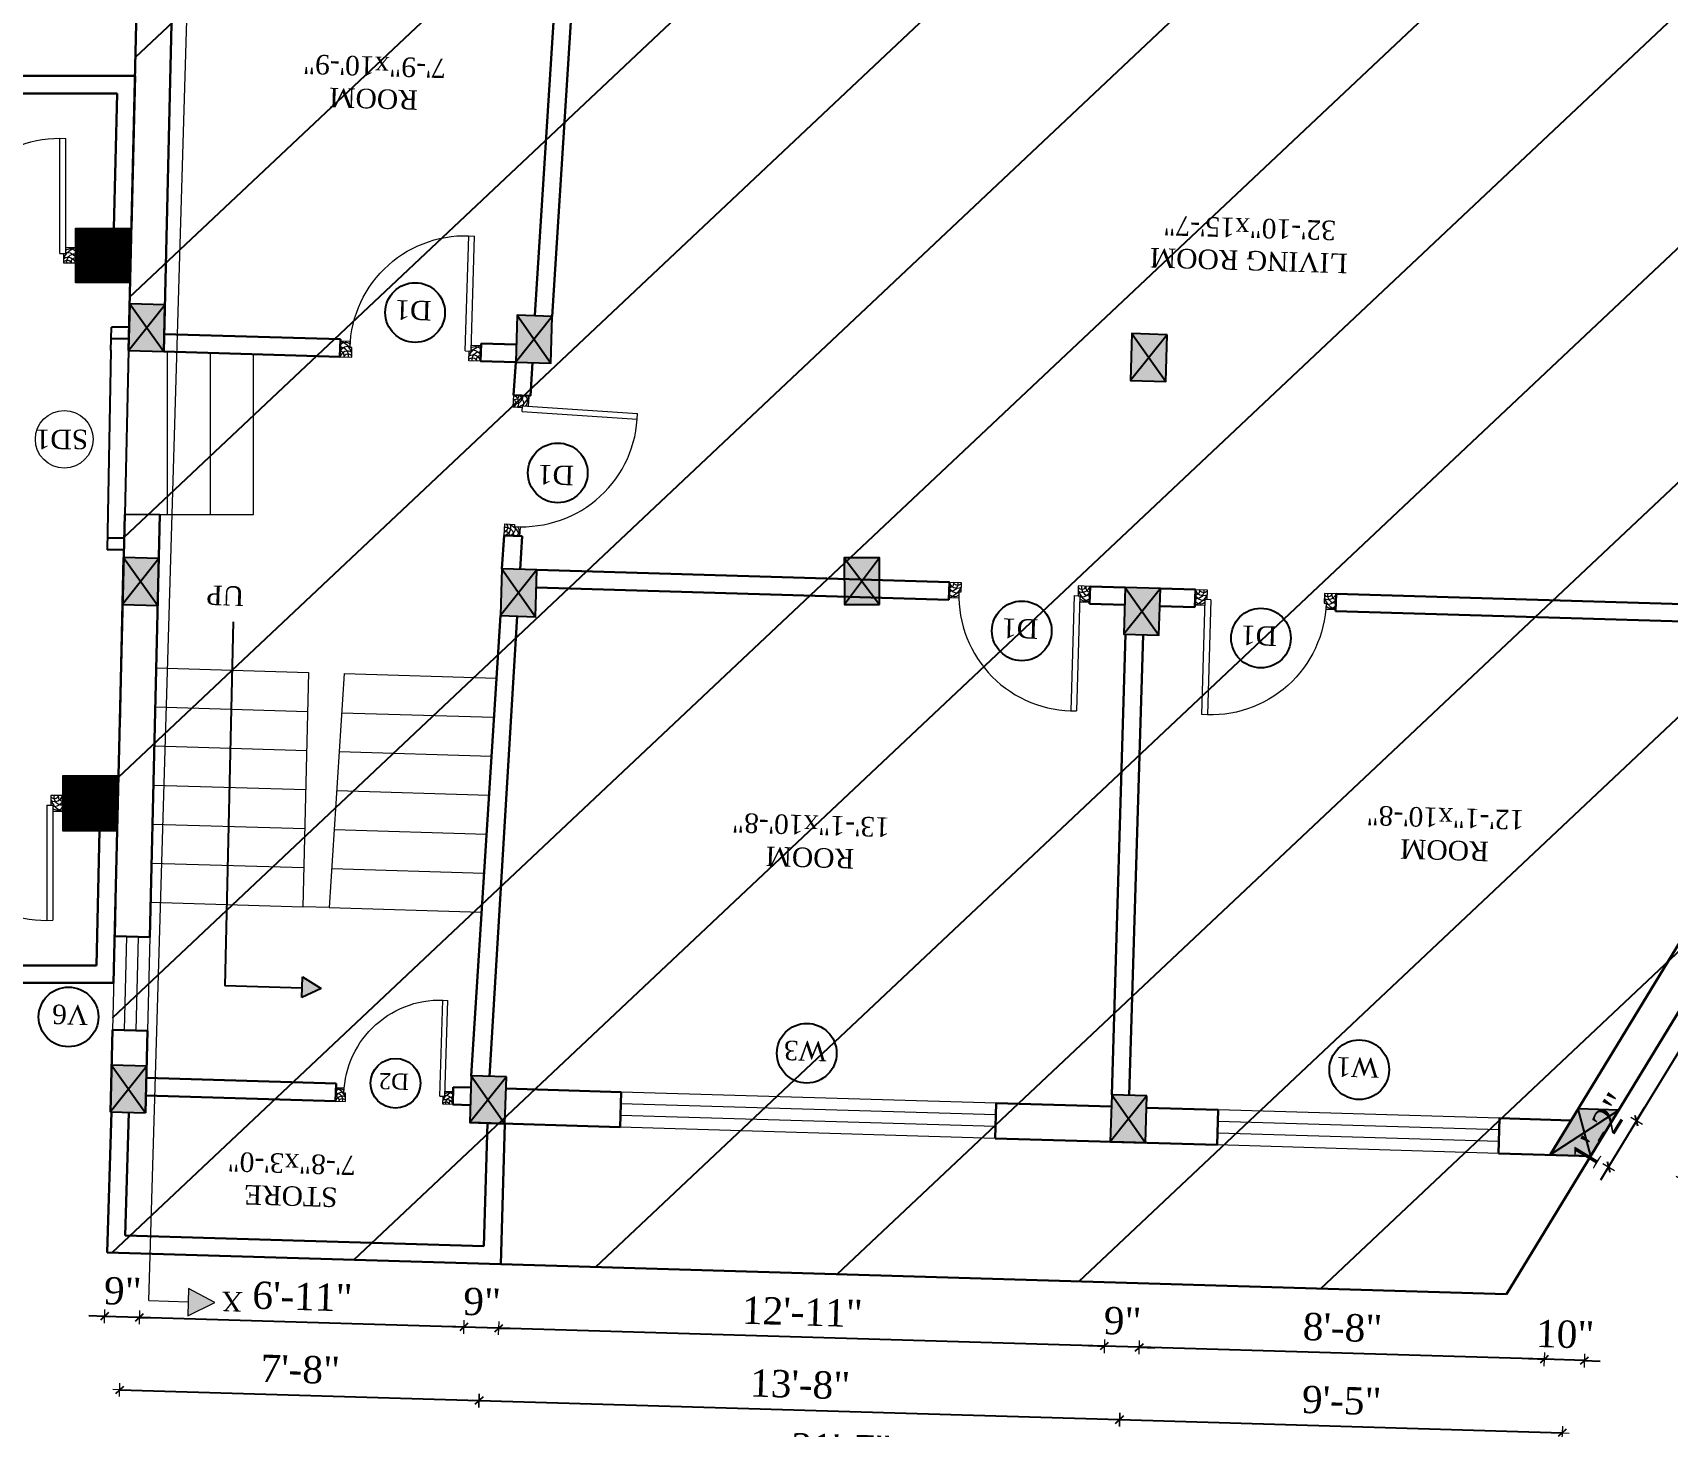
# Model space of a CAD drawing. Header units: inches. Extents: x 4069 to 291496, y -47643 to 12535.
# Drawn here: x 141532.1 to 141950.7, y -21348.1 to -20991 of the extents above; entities that cross this region are included whole.
import ezdxf

# ---------------------------------------------------------------- set-up
doc = ezdxf.new("R2010")
doc.units = ezdxf.units.IN
doc.header["$LTSCALE"] = 5
doc.header["$MEASUREMENT"] = 0
for name, color, linetype, lineweight in [('A-WALL', 7, 'Continuous', 9), ('Dimension', 7, 'Continuous', 18), ('DOOR', 62, 'Continuous', 0), ('Dw', 2, 'Continuous', 18), ('tefriş', 30, 'Continuous', 9)]:
    doc.layers.add(name, color=color, linetype=linetype, lineweight=lineweight)
doc.layers.add('dim line', color=7, linetype='Continuous', lineweight=15, true_color=0xfab2b2)
doc.layers.add('TEXT', color=6, linetype='Continuous')
doc.layers.add('WALL', color=7, linetype='Continuous')
doc.styles.add('ordinary', font='times.ttf')
doc.dimstyles.new('Copy of 96', dxfattribs={"dimtxt": 7, "dimasz": 4, "dimexe": 0.5, "dimexo": 0.5, "dimgap": 3, "dimtad": 1, "dimdec": 1, "dimzin": 11, "dimdsep": 46, "dimlunit": 4, "dimtxsty": 'ordinary', "dimblk": 'OBLIQUE', "dimcen": 0.09, "dimse1": 1, "dimse2": 1, "dimclrt": 6, "dimazin": 0, "dimtfac": 1, "dimtdec": 1, "dimtix": 1, "dimtmove": 2, "dimatfit": 3, "dimldrblk": 'leader', "dimfxl": 0.5, "dimfxlon": 1, "dimtolj": 1, "dimtzin": 0, "dimarcsym": 0})

# ---------------------------------------------------------------- blocks, each defined once
blk = doc.blocks.new('C1a')
at = {"color": 1, "ltscale": 5}
for p, q in [((18657.75, 4625.76), (18648.75, 4625.76)), ((18648.75, 4625.76), (18648.82, 4613.76)), ((18657.82, 4613.76), (18657.75, 4625.76)), ((18648.82, 4613.76), (18657.82, 4613.76))]:
    blk.add_line(p, q, dxfattribs=at)
blk = doc.blocks.new('c2a')
at = {"color": 1, "ltscale": 5}
for p, q in [((18091.63, 4625.76), (18084.82, 4613.76)), ((18101.98, 4625.76), (18091.63, 4625.76)), ((18095.17, 4613.76), (18101.98, 4625.76)), ((18084.82, 4613.76), (18095.17, 4613.76))]:
    blk.add_line(p, q, dxfattribs=at)
blk = doc.blocks.new('A$C27B36B59')
at = {"layer": 'DOOR'}
for p, q in [((0, 4), (0, 0)), ((2.5, 4), (0, 4)), ((0, 0), (3, 0)), ((2.5, 2.5), (2.5, 4)), ((3, 2.5), (2.5, 2.5)), ((3, 0), (3, 2.5))]:
    blk.add_line(p, q, dxfattribs=at)
for centre, radius, start, end in [((-1.4, -0.54), 4.75, 22.1411, 72.838), ((1.34, 2.09), 1.64, 45.138, 144.8948), ((2.21, 0.3), 2.49, 83.3149, 152.658), ((0.13, 0.37), 2.05, 349.4875, 93.6805), ((1.96, -0.47), 2.01, 58.7447, 166.495), ((-0.06, 0.32), 1.13, 343.542, 86.947), ((2.08, -0.4), 1.17, 38.2816, 160.1519)]:
    blk.add_arc(centre, radius, start, end, dxfattribs=at)
blk = doc.blocks.new('D2')
at = {"layer": 'DOOR'}
for p, q in [((74473.95, 24047.59), (74473.95, 24018.09)), ((74473.95, 24047.59), (74475.45, 24047.59)), ((74475.45, 24047.59), (74475.45, 24018.13))]:
    blk.add_line(p, q, dxfattribs=at)
blk.add_arc((74473.95, 24047.59), 29.5, 180, 272.9146, dxfattribs=at)
at = {"layer": 'DOOR', "xscale": -1, "rotation": 180}
blk.add_blockref('A$C27B36B59', (74441.95, 24050.09), dxfattribs=at)
at = {"layer": 'DOOR', "rotation": 180}
blk.add_blockref('A$C27B36B59', (74477.95, 24050.09), dxfattribs=at)
blk = doc.blocks.new('x-x')
at = {"ltscale": 5}
for points in [[(11364.03, -701.52), (11364.03, -694.51), (11357.15, -698.09)], [(11364.03, -1135.52), (11364.03, -1128.51), (11357.15, -1132.09)]]:
    blk.add_hatch(color=256, dxfattribs=at).paths.add_polyline_path(points)
for p, q in [((11364.03, -694.51), (11357.15, -698.09)), ((11364.03, -701.52), (11364.03, -694.51)), ((11357.15, -698.09), (11364.03, -701.52)), ((11374.13, -698.09), (11364.03, -698.09)), ((11374.13, -698.09), (11374.13, -1132.09)), ((11364.03, -1128.51), (11357.15, -1132.09)), ((11364.03, -1135.52), (11364.03, -1128.51)), ((11357.15, -1132.09), (11364.03, -1135.52)), ((11374.13, -1132.09), (11364.03, -1132.09))]:
    blk.add_line(p, q, dxfattribs=at)
at = {"layer": 'A-WALL', "color": 1, "ltscale": 5}
blk.add_line((11374.13, -1120.09), (11374.13, -1132.09), dxfattribs=at)
at = {"layer": 'TEXT', "style": 'ordinary'}
for p in [(11350.08, -700.97), (11350.08, -1134.1)]:
    blk.add_text('X', height=5, dxfattribs=at).set_placement(p)
blk = doc.blocks.new('oblique')
at = {"color": 0, "lineweight": -2}
blk.add_line((0.25, 0.25), (-0.25, -0.25), dxfattribs=at)
at = {"layer": 'dim line', "lineweight": 9}
for p, q in [((-0.4375, 0), (0.4375, 0)), ((0, 0.4375), (0, -0.4375))]:
    blk.add_line(p, q, dxfattribs=at)
blk = doc.blocks.new('*D4196')
at = {"layer": 'A-WALL', "color": 0, "lineweight": -2, "ltscale": 50, "transparency": 16777216}
blk.add_line((142051.93, -21089.83), (141942.61, -21269.65), dxfattribs=at)
at = {"layer": 'Defpoints', "color": 0, "ltscale": 50, "transparency": 16777216}
for p in [(142047.37, -21087.05), (141938.04, -21266.87), (141942.61, -21269.65)]:
    blk.add_point(p, dxfattribs=at)
at = {"layer": 'A-WALL', "color": 0, "lineweight": -2, "ltscale": 50, "transparency": 16777216, "xscale": 4, "yscale": 4, "zscale": 4}
for p, rotation in [((142051.93, -21089.83), 58.70147092372464), ((141942.61, -21269.65), 238.7014709237247)]:
    blk.add_blockref('oblique', p, dxfattribs=dict(at, rotation=rotation))
at = {"layer": 'A-WALL', "color": 6, "ltscale": 50, "transparency": 16777216, "insert": (141991.66, -21176.32), "char_height": 7, "attachment_point": 5, "rotation": 58.7015, "style": 'ordinary'}
blk.add_mtext('\\A1;17\'-6"', dxfattribs=at)
blk = doc.blocks.new('_OBLIQUE')
at = {"color": 0, "linetype": 'ByBlock'}
blk.add_line((-0.5, -0.5), (0.5, 0.5), dxfattribs=at)
blk = doc.blocks.new('leader')
at = {"layer": 'Dimension'}
for p, q in [((0, -4.33), (0, 4.33)), ((-4.42, 0), (4.42, 0))]:
    blk.add_line(p, q, dxfattribs=at)
blk = doc.blocks.new('*D4197')
at = {"layer": 'A-WALL', "color": 0, "lineweight": -2, "ltscale": 50, "transparency": 16777216}
for p, q in [((141942.61, -21269.65), (141944.69, -21266.23)), ((141942.61, -21269.65), (141935.44, -21281.44)), ((141935.44, -21281.44), (141933.36, -21284.86))]:
    blk.add_line(p, q, dxfattribs=at)
at = {"layer": 'Defpoints', "color": 0, "ltscale": 50, "transparency": 16777216}
for p in [(141938.04, -21266.87), (141930.88, -21278.66), (141935.44, -21281.44)]:
    blk.add_point(p, dxfattribs=at)
at = {"layer": 'A-WALL', "color": 0, "lineweight": -2, "ltscale": 50, "transparency": 16777216, "xscale": 4, "yscale": 4, "zscale": 4}
for p, rotation in [((141942.61, -21269.65), 238.7014709237247), ((141935.44, -21281.44), 58.70147092372466)]:
    blk.add_blockref('oblique', p, dxfattribs=dict(at, rotation=rotation))
at = {"layer": 'A-WALL', "color": 6, "ltscale": 50, "transparency": 16777216, "insert": (141933.47, -21272.17), "char_height": 7, "attachment_point": 5, "rotation": 58.7015, "style": 'ordinary'}
blk.add_mtext('\\A1;1\'-2"', dxfattribs=at)
blk = doc.blocks.new('*D4198')
at = {"layer": 'A-WALL', "color": 0, "lineweight": -2, "ltscale": 50, "transparency": 16777216}
blk.add_line((141954.24, -21284.79), (142070.74, -21093.19), dxfattribs=at)
at = {"layer": 'Defpoints', "color": 0, "ltscale": 50, "transparency": 16777216}
for p in [(142050.95, -21081.16), (142070.74, -21093.19), (141934.46, -21272.77)]:
    blk.add_point(p, dxfattribs=at)
at = {"layer": 'A-WALL', "color": 0, "lineweight": -2, "ltscale": 50, "transparency": 16777216, "xscale": 4, "yscale": 4, "zscale": 4}
for p, rotation in [((142070.74, -21093.19), 58.70147092239514), ((141954.24, -21284.79), 238.7014709223951)]:
    blk.add_blockref('oblique', p, dxfattribs=dict(at, rotation=rotation))
at = {"layer": 'A-WALL', "color": 6, "ltscale": 50, "transparency": 16777216, "insert": (142006.88, -21185.58), "char_height": 7, "attachment_point": 5, "rotation": 58.7015, "style": 'ordinary'}
blk.add_mtext('\\A1;18\'-8"', dxfattribs=at)
blk = doc.blocks.new('*D4200')
at = {"layer": 'A-WALL', "color": 0, "lineweight": -2, "ltscale": 50, "transparency": 16777216}
blk.add_line((142166.57, -20967.08), (141964.65, -21299.2), dxfattribs=at)
at = {"layer": 'Defpoints', "color": 0, "ltscale": 50, "transparency": 16777216}
for p in [(142132.8, -20946.54), (141930.88, -21278.66), (141964.65, -21299.2)]:
    blk.add_point(p, dxfattribs=at)
at = {"layer": 'A-WALL', "color": 0, "lineweight": -2, "ltscale": 50, "transparency": 16777216, "xscale": 4, "yscale": 4, "zscale": 4}
for p, rotation in [((142166.57, -20967.08), 58.70147092240074), ((141964.65, -21299.2), 238.7014709224007)]:
    blk.add_blockref('oblique', p, dxfattribs=dict(at, rotation=rotation))
at = {"layer": 'A-WALL', "color": 6, "ltscale": 50, "transparency": 16777216, "insert": (142060.01, -21129.73), "char_height": 7, "attachment_point": 5, "rotation": 58.7015, "style": 'ordinary'}
blk.add_mtext('\\A1;32\'-5"', dxfattribs=at)
blk = doc.blocks.new('*D4201')
at = {"layer": 'A-WALL', "color": 0, "lineweight": -2, "ltscale": 50, "transparency": 16777216}
for p, q in [((141918.97, -21330.7), (141914.97, -21330.58)), ((141929.31, -21331.01), (141918.97, -21330.7)), ((141929.31, -21331.01), (141933.31, -21331.13))]:
    blk.add_line(p, q, dxfattribs=at)
at = {"layer": 'Defpoints', "color": 0, "ltscale": 50, "transparency": 16777216}
for p in [(141920.53, -21278.35), (141930.88, -21278.66), (141918.97, -21330.7)]:
    blk.add_point(p, dxfattribs=at)
at = {"layer": 'A-WALL', "color": 0, "lineweight": -2, "ltscale": 50, "transparency": 16777216, "xscale": 4, "yscale": 4, "zscale": 4}
for p, rotation in [((141918.97, -21330.7), 358.2899854281703), ((141929.31, -21331.01), 178.2899854281703)]:
    blk.add_blockref('oblique', p, dxfattribs=dict(at, rotation=rotation))
at = {"layer": 'A-WALL', "color": 6, "ltscale": 50, "transparency": 16777216, "insert": (141924.34, -21324.3), "char_height": 7, "attachment_point": 5, "rotation": 358.29, "style": 'ordinary'}
blk.add_mtext('\\A1;10"', dxfattribs=at)
blk = doc.blocks.new('*D4202')
at = {"layer": 'A-WALL', "color": 0, "lineweight": -2, "ltscale": 50, "transparency": 16777216}
blk.add_line((141918.97, -21330.7), (141815.36, -21327.61), dxfattribs=at)
at = {"layer": 'Defpoints', "color": 0, "ltscale": 50, "transparency": 16777216}
for p in [(141816.93, -21275.26), (141920.53, -21278.35), (141815.36, -21327.61)]:
    blk.add_point(p, dxfattribs=at)
at = {"layer": 'A-WALL', "color": 0, "lineweight": -2, "ltscale": 50, "transparency": 16777216, "xscale": 4, "yscale": 4, "zscale": 4}
for p, rotation in [((141815.36, -21327.61), 178.2899854280954), ((141918.97, -21330.7), 358.2899854280954)]:
    blk.add_blockref('oblique', p, dxfattribs=dict(at, rotation=rotation))
at = {"layer": 'A-WALL', "color": 6, "ltscale": 50, "transparency": 16777216, "insert": (141867.36, -21322.6), "char_height": 7, "attachment_point": 5, "rotation": 358.29, "style": 'ordinary'}
blk.add_mtext('\\A1;8\'-8"', dxfattribs=at)
blk = doc.blocks.new('*D4203')
at = {"layer": 'A-WALL', "color": 0, "lineweight": -2, "ltscale": 50, "transparency": 16777216}
for p, q in [((141806.37, -21327.34), (141802.37, -21327.22)), ((141815.36, -21327.61), (141806.37, -21327.34)), ((141815.36, -21327.61), (141819.36, -21327.73))]:
    blk.add_line(p, q, dxfattribs=at)
at = {"layer": 'Defpoints', "color": 0, "ltscale": 50, "transparency": 16777216}
for p in [(141807.93, -21274.99), (141816.93, -21275.26), (141806.37, -21327.34)]:
    blk.add_point(p, dxfattribs=at)
at = {"layer": 'A-WALL', "color": 0, "lineweight": -2, "ltscale": 50, "transparency": 16777216, "xscale": 4, "yscale": 4, "zscale": 4}
for p, rotation in [((141806.37, -21327.34), 358.2899854280954), ((141815.36, -21327.61), 178.2899854280954)]:
    blk.add_blockref('oblique', p, dxfattribs=dict(at, rotation=rotation))
at = {"layer": 'A-WALL', "color": 6, "ltscale": 50, "transparency": 16777216, "insert": (141811.06, -21320.91), "char_height": 7, "attachment_point": 5, "rotation": 358.29, "style": 'ordinary'}
blk.add_mtext('\\A1;9"', dxfattribs=at)
blk = doc.blocks.new('*D4204')
at = {"layer": 'A-WALL', "color": 0, "lineweight": -2, "ltscale": 50, "transparency": 16777216}
blk.add_line((141806.37, -21327.34), (141651.44, -21322.72), dxfattribs=at)
at = {"layer": 'Defpoints', "color": 0, "ltscale": 50, "transparency": 16777216}
for p in [(141653, -21270.37), (141807.93, -21274.99), (141651.44, -21322.72)]:
    blk.add_point(p, dxfattribs=at)
at = {"layer": 'A-WALL', "color": 0, "lineweight": -2, "ltscale": 50, "transparency": 16777216, "xscale": 4, "yscale": 4, "zscale": 4}
for p, rotation in [((141651.44, -21322.72), 178.2899854280954), ((141806.37, -21327.34), 358.2899854280954)]:
    blk.add_blockref('oblique', p, dxfattribs=dict(at, rotation=rotation))
at = {"layer": 'A-WALL', "color": 6, "ltscale": 50, "transparency": 16777216, "insert": (141729.1, -21318.53), "char_height": 7, "attachment_point": 5, "rotation": 358.29, "style": 'ordinary'}
blk.add_mtext('\\A1;12\'-11"', dxfattribs=at)
blk = doc.blocks.new('*D4205')
at = {"layer": 'A-WALL', "color": 0, "lineweight": -2, "ltscale": 50, "transparency": 16777216}
for p, q in [((141642.44, -21322.45), (141638.44, -21322.33)), ((141651.44, -21322.72), (141642.44, -21322.45)), ((141651.44, -21322.72), (141655.44, -21322.84))]:
    blk.add_line(p, q, dxfattribs=at)
at = {"layer": 'Defpoints', "color": 0, "ltscale": 50, "transparency": 16777216}
for p in [(141644, -21270.1), (141653, -21270.37), (141642.44, -21322.45)]:
    blk.add_point(p, dxfattribs=at)
at = {"layer": 'A-WALL', "color": 0, "lineweight": -2, "ltscale": 50, "transparency": 16777216, "xscale": 4, "yscale": 4, "zscale": 4}
for p, rotation in [((141642.44, -21322.45), 358.2899854280954), ((141651.44, -21322.72), 178.2899854280954)]:
    blk.add_blockref('oblique', p, dxfattribs=dict(at, rotation=rotation))
at = {"layer": 'A-WALL', "color": 6, "ltscale": 50, "transparency": 16777216, "insert": (141647.14, -21316.01), "char_height": 7, "attachment_point": 5, "rotation": 358.29, "style": 'ordinary'}
blk.add_mtext('\\A1;9"', dxfattribs=at)
blk = doc.blocks.new('*D4206')
at = {"layer": 'A-WALL', "color": 0, "lineweight": -2, "ltscale": 50, "transparency": 16777216}
blk.add_line((141642.44, -21322.45), (141559.48, -21319.97), dxfattribs=at)
at = {"layer": 'Defpoints', "color": 0, "ltscale": 50, "transparency": 16777216}
for p in [(141561.04, -21267.62), (141644, -21270.1), (141559.48, -21319.97)]:
    blk.add_point(p, dxfattribs=at)
at = {"layer": 'A-WALL', "color": 0, "lineweight": -2, "ltscale": 50, "transparency": 16777216, "xscale": 4, "yscale": 4, "zscale": 4}
for p, rotation in [((141559.48, -21319.97), 178.2899854280954), ((141642.44, -21322.45), 358.2899854280954)]:
    blk.add_blockref('oblique', p, dxfattribs=dict(at, rotation=rotation))
at = {"layer": 'A-WALL', "color": 6, "ltscale": 50, "transparency": 16777216, "insert": (141601.16, -21314.65), "char_height": 7, "attachment_point": 5, "rotation": 358.29, "style": 'ordinary'}
blk.add_mtext('\\A1;6\'-11"', dxfattribs=at)
blk = doc.blocks.new('*D4207')
at = {"layer": 'A-WALL', "color": 0, "lineweight": -2, "ltscale": 50, "transparency": 16777216}
for p, q in [((141550.48, -21319.7), (141546.48, -21319.58)), ((141559.48, -21319.97), (141550.48, -21319.7)), ((141559.48, -21319.97), (141563.48, -21320.09))]:
    blk.add_line(p, q, dxfattribs=at)
at = {"layer": 'Defpoints', "color": 0, "ltscale": 50, "transparency": 16777216}
for p in [(141552.04, -21267.35), (141561.04, -21267.62), (141550.48, -21319.7)]:
    blk.add_point(p, dxfattribs=at)
at = {"layer": 'A-WALL', "color": 0, "lineweight": -2, "ltscale": 50, "transparency": 16777216, "xscale": 4, "yscale": 4, "zscale": 4}
for p, rotation in [((141550.48, -21319.7), 358.2899854280954), ((141559.48, -21319.97), 178.2899854280954)]:
    blk.add_blockref('oblique', p, dxfattribs=dict(at, rotation=rotation))
at = {"layer": 'A-WALL', "color": 6, "ltscale": 50, "transparency": 16777216, "insert": (141555.18, -21313.27), "char_height": 7, "attachment_point": 5, "rotation": 358.29, "style": 'ordinary'}
blk.add_mtext('\\A1;9"', dxfattribs=at)
blk = doc.blocks.new('*D4208')
at = {"layer": 'A-WALL', "color": 0, "lineweight": -2, "ltscale": 50, "transparency": 16777216}
blk.add_line((141554.42, -21338.51), (141646.38, -21341.25), dxfattribs=at)
at = {"layer": 'Defpoints', "color": 0, "ltscale": 50, "transparency": 16777216}
for p in [(141556.54, -21267.49), (141648.5, -21270.23), (141646.38, -21341.25)]:
    blk.add_point(p, dxfattribs=at)
at = {"layer": 'A-WALL', "color": 0, "lineweight": -2, "ltscale": 50, "transparency": 16777216, "xscale": 4, "yscale": 4, "zscale": 4}
for p, rotation in [((141554.42, -21338.51), 178.2899854281298), ((141646.38, -21341.25), 358.2899854281299)]:
    blk.add_blockref('oblique', p, dxfattribs=dict(at, rotation=rotation))
at = {"layer": 'A-WALL', "color": 6, "ltscale": 50, "transparency": 16777216, "insert": (141600.6, -21333.31), "char_height": 7, "attachment_point": 5, "rotation": 358.29, "style": 'ordinary'}
blk.add_mtext('\\A1;7\'-8"', dxfattribs=at)
blk = doc.blocks.new('*D4209')
at = {"layer": 'A-WALL', "color": 0, "lineweight": -2, "ltscale": 50, "transparency": 16777216}
blk.add_line((141646.38, -21341.25), (141810.31, -21346.14), dxfattribs=at)
at = {"layer": 'Defpoints', "color": 0, "ltscale": 50, "transparency": 16777216}
for p in [(141648.5, -21270.23), (141812.43, -21275.13), (141810.31, -21346.14)]:
    blk.add_point(p, dxfattribs=at)
at = {"layer": 'A-WALL', "color": 0, "lineweight": -2, "ltscale": 50, "transparency": 16777216, "xscale": 4, "yscale": 4, "zscale": 4}
for p, rotation in [((141646.38, -21341.25), 178.2899854280954), ((141810.31, -21346.14), 358.2899854280954)]:
    blk.add_blockref('oblique', p, dxfattribs=dict(at, rotation=rotation))
at = {"layer": 'A-WALL', "color": 6, "ltscale": 50, "transparency": 16777216, "insert": (141728.54, -21337.14), "char_height": 7, "attachment_point": 5, "rotation": 358.29, "style": 'ordinary'}
blk.add_mtext('\\A1;13\'-8"', dxfattribs=at)
blk = doc.blocks.new('*D4210')
at = {"layer": 'A-WALL', "color": 0, "lineweight": -2, "ltscale": 50, "transparency": 16777216}
blk.add_line((141810.31, -21346.14), (141923.58, -21349.53), dxfattribs=at)
at = {"layer": 'Defpoints', "color": 0, "ltscale": 50, "transparency": 16777216}
for p in [(141812.43, -21275.13), (141925.7, -21278.51), (141923.58, -21349.53)]:
    blk.add_point(p, dxfattribs=at)
at = {"layer": 'A-WALL', "color": 0, "lineweight": -2, "ltscale": 50, "transparency": 16777216, "xscale": 4, "yscale": 4, "zscale": 4}
for p, rotation in [((141810.31, -21346.14), 178.2899854280954), ((141923.58, -21349.53), 358.2899854280954)]:
    blk.add_blockref('oblique', p, dxfattribs=dict(at, rotation=rotation))
at = {"layer": 'A-WALL', "color": 6, "ltscale": 50, "transparency": 16777216, "insert": (141867.14, -21341.27), "char_height": 7, "attachment_point": 5, "rotation": 358.29, "style": 'ordinary'}
blk.add_mtext('\\A1;9\'-5"', dxfattribs=at)
blk = doc.blocks.new('*D4211')
at = {"layer": 'A-WALL', "color": 0, "lineweight": -2, "ltscale": 50, "transparency": 16777216}
blk.add_line((141928.28, -21365.69), (141549.45, -21354.38), dxfattribs=at)
at = {"layer": 'Defpoints', "color": 0, "ltscale": 50, "transparency": 16777216}
for p in [(141552.04, -21267.35), (141930.88, -21278.66), (141549.45, -21354.38)]:
    blk.add_point(p, dxfattribs=at)
at = {"layer": 'A-WALL', "color": 0, "lineweight": -2, "ltscale": 50, "transparency": 16777216, "xscale": 4, "yscale": 4, "zscale": 4}
for p, rotation in [((141549.45, -21354.38), 178.2899854280954), ((141928.28, -21365.69), 358.2899854280954)]:
    blk.add_blockref('oblique', p, dxfattribs=dict(at, rotation=rotation))
at = {"layer": 'A-WALL', "color": 6, "ltscale": 50, "transparency": 16777216, "insert": (141739.06, -21353.47), "char_height": 7, "attachment_point": 5, "rotation": 358.29, "style": 'ordinary'}
blk.add_mtext('\\A1;31\'-7"', dxfattribs=at)

msp = doc.modelspace()

# ---------------------------------------------------------------- hatches: boundary and pattern name
at = {"layer": 'A-WALL', "ltscale": 5}
h = msp.add_hatch(dxfattribs=at)
h.set_pattern_fill('ANSI31', color=256, angle=180)
h.set_pattern_definition([(225, (166088.77571, -19551.3129), (0.08838834765, -0.08838834765), [])])
h.paths.add_polyline_path([(141557.07658, -21055.03404), (141557.07658, -21041.03404), (141543.07658, -21041.03404), (141543.07658, -21055.03404)])
h = msp.add_hatch(dxfattribs=at)
h.set_pattern_fill('ANSI31', color=256, angle=180)
h.set_pattern_definition([(225, (165975.83, -19542.59523), (0.08838834765, -0.08838834765), [])])
h.paths.add_polyline_path([(141553.75198, -21181.31637), (141539.75198, -21181.31637), (141539.75198, -21195.31637), (141553.75198, -21195.31637)])
at = {"layer": 'WALL', "linetype": 'ByBlock', "ltscale": 5, "true_color": 0xf8991e}
h = msp.add_hatch(dxfattribs=at)
h.set_pattern_fill('ANSI31', color=30, scale=350, angle=178.2899854)
h.set_pattern_definition([(223.29, (150161.034, -23772.42), (29.99899, -31.8453), [])])
h.paths.add_polyline_path([(142154.30432, -20911.16713), (141909.36949, -21314.03745), (141551.08113, -21303.34102), (141560.90598, -20893.45167)])
h = msp.add_hatch(color=30, dxfattribs=at)
h.dxf.hatch_style = 1
h.paths.add_polyline_path([(141556.94922, -21060.40795), (141561.30515, -21066.54066), (141565.94539, -21060.67652)])
h.paths.add_polyline_path([(141556.94922, -21060.40795), (141556.66491, -21072.4048), (141561.30515, -21066.54066)])
h.paths.add_polyline_path([(141556.66491, -21072.4048), (141565.66107, -21072.67338), (141561.30515, -21066.54066)])
h.paths.add_polyline_path([(141561.30515, -21066.54066), (141565.66107, -21072.67338), (141565.94539, -21060.67652)])
h = msp.add_hatch(color=30, dxfattribs=at)
h.dxf.hatch_style = 1
h.paths.add_polyline_path([(141660.43165, -21069.50001), (141665.10869, -21063.63697), (141656.1127, -21063.3684)])
h.paths.add_polyline_path([(141656.1127, -21063.3684), (141655.75461, -21075.36305), (141660.43165, -21069.50001)])
h.paths.add_polyline_path([(141660.43165, -21069.50001), (141655.75461, -21075.36305), (141664.7506, -21075.63162)])
h.paths.add_polyline_path([(141664.7506, -21075.63162), (141665.10869, -21063.63697), (141660.43165, -21069.50001)])
h = msp.add_hatch(color=30, dxfattribs=at)
h.dxf.hatch_style = 1
h.paths.add_polyline_path([(141817.78179, -21074.19758), (141822.45883, -21068.33454), (141813.46284, -21068.06597)])
h.paths.add_polyline_path([(141813.46284, -21068.06597), (141813.10475, -21080.06062), (141817.78179, -21074.19758)])
h.paths.add_polyline_path([(141817.78179, -21074.19758), (141813.10475, -21080.06062), (141822.10074, -21080.32919)])
h.paths.add_polyline_path([(141822.10074, -21080.32919), (141822.45883, -21068.33454), (141817.78179, -21074.19758)])
h = msp.add_hatch(color=30, dxfattribs=at)
h.dxf.hatch_style = 1
h.paths.add_polyline_path([(141555.40917, -21125.39093), (141559.76509, -21131.52364), (141564.40533, -21125.6595)])
h.paths.add_polyline_path([(141555.40917, -21125.39093), (141555.12485, -21137.38779), (141559.76509, -21131.52364)])
h.paths.add_polyline_path([(141555.12485, -21137.38779), (141564.12101, -21137.65636), (141559.76509, -21131.52364)])
h.paths.add_polyline_path([(141559.76509, -21131.52364), (141564.12101, -21137.65636), (141564.40533, -21125.6595)])
h = msp.add_hatch(color=30, dxfattribs=at)
h.dxf.hatch_style = 1
h.paths.add_polyline_path([(141739.81769, -21125.44224), (141744.35468, -21131.44224), (141748.81786, -21125.44224)])
h.paths.add_polyline_path([(141739.81769, -21125.44224), (141739.8915, -21137.44224), (141744.35468, -21131.44224)])
h.paths.add_polyline_path([(141739.8915, -21137.44224), (141748.89167, -21137.44224), (141744.35468, -21131.44224)])
h.paths.add_polyline_path([(141744.35468, -21131.44224), (141748.89167, -21137.44224), (141748.81786, -21125.44224)])
h = msp.add_hatch(color=30, dxfattribs=at)
h.dxf.hatch_style = 1
h.paths.add_polyline_path([(141656.51473, -21134.41203), (141661.19177, -21128.54899), (141652.19578, -21128.28042)])
h.paths.add_polyline_path([(141652.19578, -21128.28042), (141651.83769, -21140.27508), (141656.51473, -21134.41203)])
h.paths.add_polyline_path([(141656.51473, -21134.41203), (141651.83769, -21140.27508), (141660.83368, -21140.54365)])
h.paths.add_polyline_path([(141660.83368, -21140.54365), (141661.19177, -21128.54899), (141656.51473, -21134.41203)])
h = msp.add_hatch(color=30, dxfattribs=at)
h.dxf.hatch_style = 1
h.paths.add_polyline_path([(141816.05715, -21139.17505), (141820.73419, -21133.31201), (141811.7382, -21133.04344)])
h.paths.add_polyline_path([(141811.7382, -21133.04344), (141811.38011, -21145.0381), (141816.05715, -21139.17505)])
h.paths.add_polyline_path([(141816.05715, -21139.17505), (141811.38011, -21145.0381), (141820.3761, -21145.30666)])
h.paths.add_polyline_path([(141820.3761, -21145.30666), (141820.73419, -21133.31201), (141816.05715, -21139.17505)])
at = {"layer": 'WALL', "linetype": 'ByBlock', "ltscale": 5}
msp.add_hatch(color=2, dxfattribs=at).paths.add_polyline_path([(141605.97815, -21235.78409), (141601.04748, -21238.04054), (141601.20409, -21232.79463)])
at = {"layer": 'WALL', "linetype": 'ByBlock', "ltscale": 5, "true_color": 0xf8991e}
h = msp.add_hatch(color=30, dxfattribs=at)
h.dxf.hatch_style = 1
h.paths.add_polyline_path([(141552.32906, -21255.35689), (141556.68498, -21261.48961), (141561.32522, -21255.62547)])
h.paths.add_polyline_path([(141552.32906, -21255.35689), (141552.04474, -21267.35375), (141556.68498, -21261.48961)])
h.paths.add_polyline_path([(141552.04474, -21267.35375), (141561.04091, -21267.62233), (141556.68498, -21261.48961)])
h.paths.add_polyline_path([(141556.68498, -21261.48961), (141561.04091, -21267.62233), (141561.32522, -21255.62547)])
h = msp.add_hatch(color=30, dxfattribs=at)
h.dxf.hatch_style = 1
h.paths.add_polyline_path([(141648.6809, -21264.23608), (141653.35794, -21258.37304), (141644.36195, -21258.10447)])
h.paths.add_polyline_path([(141644.36195, -21258.10447), (141644.00386, -21270.09912), (141648.6809, -21264.23608)])
h.paths.add_polyline_path([(141648.6809, -21264.23608), (141644.00386, -21270.09912), (141652.99985, -21270.36769)])
h.paths.add_polyline_path([(141652.99985, -21270.36769), (141653.35794, -21258.37304), (141648.6809, -21264.23608)])
h = msp.add_hatch(color=30, dxfattribs=at)
h.dxf.hatch_style = 1
h.paths.add_polyline_path([(141812.60786, -21269.13), (141817.2849, -21263.26695), (141808.28891, -21262.99838)])
h.paths.add_polyline_path([(141808.28891, -21262.99838), (141807.93082, -21274.99304), (141812.60786, -21269.13)])
h.paths.add_polyline_path([(141812.60786, -21269.13), (141807.93082, -21274.99304), (141816.92681, -21275.26161)])
h.paths.add_polyline_path([(141816.92681, -21275.26161), (141817.2849, -21263.26695), (141812.60786, -21269.13)])
h = msp.add_hatch(color=30, dxfattribs=at)
h.dxf.hatch_style = 1
h.paths.add_polyline_path([(141929.28785, -21272.61339), (141927.69973, -21266.5633), (141920.53091, -21278.35463)])
h.paths.add_polyline_path([(141929.28785, -21272.61339), (141920.53091, -21278.35463), (141930.87596, -21278.66347)])
h.paths.add_polyline_path([(141930.87596, -21278.66347), (141938.04478, -21266.87215), (141929.28785, -21272.61339)])
h.paths.add_polyline_path([(141929.28785, -21272.61339), (141938.04478, -21266.87215), (141927.69973, -21266.5633)])

# ---------------------------------------------------------------- linework, layer by layer
at = {"color": 1, "ltscale": 5}
for p, q in [((141556.66491, -21072.4048), (141565.94539, -21060.67652)), ((141556.94922, -21060.40795), (141565.66107, -21072.67338)), ((141665.10869, -21063.63697), (141655.75461, -21075.36305)), ((141656.1127, -21063.3684), (141664.7506, -21075.63162)), ((141813.46284, -21068.06597), (141822.10074, -21080.32919)), ((141822.45883, -21068.33454), (141813.10475, -21080.06062)), ((141564.40533, -21125.6595), (141555.12485, -21137.38779)), ((141555.40917, -21125.39093), (141564.12101, -21137.65636)), ((141739.81769, -21125.44224), (141748.89167, -21137.44224)), ((141748.81786, -21125.44224), (141739.8915, -21137.44224)), ((141661.19177, -21128.54899), (141651.83769, -21140.27508)), ((141652.19578, -21128.28042), (141660.83368, -21140.54365)), ((141820.73419, -21133.31201), (141811.38011, -21145.0381)), ((141811.7382, -21133.04344), (141820.3761, -21145.30666)), ((141647.32121, -21206.16972), (141647.65563, -21206.19094)), ((141561.32522, -21255.62547), (141552.04474, -21267.35375)), ((141552.32906, -21255.35689), (141561.04091, -21267.62233)), ((141653.35794, -21258.37304), (141644.00386, -21270.09912)), ((141644.36195, -21258.10447), (141652.99985, -21270.36769)), ((141817.2849, -21263.26695), (141807.93082, -21274.99304)), ((141808.28891, -21262.99838), (141816.92681, -21275.26161)), ((141938.04478, -21266.87215), (141920.53091, -21278.35463)), ((141930.87596, -21278.66347), (141927.69973, -21266.5633))]:
    msp.add_line(p, q, dxfattribs=at)
at = {"layer": 'A-WALL', "lineweight": 30}
for p, q in [((141560.90598, -20893.45167), (141556.66491, -21072.4048)), ((142154.30432, -20911.16713), (141909.36949, -21314.03745)), ((141569.04919, -20929.71082), (141565.66107, -21072.67338)), ((141660.61771, -21063.35215), (141668.15372, -20944.52411)), ((141665.10869, -21063.63697), (141672.6447, -20944.80893)), ((141215.49072, -21002.03404), (141558.33265, -21002.03404)), ((141557.40837, -21041.03404), (141558.33265, -21002.03404)), ((141217.94064, -21006.53404), (141553.72474, -21006.53404)), ((141552.90711, -21041.03404), (141553.72474, -21006.53404)), ((141610.90893, -21069.52221), (141565.79535, -21068.17538)), ((141610.77465, -21074.02021), (141610.90893, -21069.52221)), ((141646.75862, -21075.09448), (141646.8929, -21070.59649)), ((141655.88889, -21070.86506), (141646.8929, -21070.59649)), ((141610.77465, -21074.02021), (141565.66107, -21072.67338)), ((141655.75461, -21075.36305), (141646.75862, -21075.09448)), ((141655.18385, -21083.8498), (141655.75461, -21075.36305)), ((141659.55788, -21083.98038), (141660.07009, -21075.49189)), ((141659.55788, -21083.98038), (141655.18385, -21083.8498)), ((141553.75198, -21195.31637), (141555.66953, -21114.4048)), ((141564.67206, -21114.4048), (141562.1071, -21222.63411)), ((141652.19578, -21128.28042), (141652.76654, -21119.79367)), ((141657.38851, -21119.93166), (141652.76654, -21119.79367)), ((141656.87629, -21128.42015), (141657.38851, -21119.93166)), ((141555.40917, -21125.39093), (141554.39034, -21168.38081)), ((141766.75824, -21131.7006), (141661.19177, -21128.54899)), ((141766.62395, -21136.19859), (141661.05749, -21133.04699)), ((141766.75824, -21131.7006), (141766.62395, -21136.19859)), ((141802.74221, -21132.77487), (141802.60792, -21137.27287)), ((141811.7382, -21133.04344), (141802.74221, -21132.77487)), ((141829.73018, -21133.58058), (141820.73419, -21133.31201)), ((141829.73018, -21133.58058), (141829.5959, -21138.07857)), ((141865.71415, -21134.65485), (141865.57986, -21139.15285)), ((141961.02303, -21137.50023), (141865.71415, -21134.65485)), ((141811.60391, -21137.54144), (141802.60792, -21137.27287)), ((141829.5959, -21138.07857), (141820.59991, -21137.81)), ((141960.88875, -21141.99822), (141865.57986, -21139.15285)), ((141644.36195, -21258.10447), (141651.83769, -21140.27508)), ((141649.04246, -21258.2442), (141656.15317, -21140.40391)), ((141808.28891, -21262.99838), (141811.81015, -21145.05093)), ((141812.78691, -21263.13267), (141816.30814, -21145.18522)), ((141998.19317, -21150.61526), (141920.53091, -21278.35463)), ((141539.75198, -21195.31637), (141553.75198, -21195.31637)), ((141549.25072, -21195.31637), (141548.43309, -21229.81637)), ((141553.75198, -21195.31637), (141552.82771, -21234.31637)), ((141553.32539, -21213.31637), (141553.11093, -21222.36553)), ((141562.1071, -21222.63411), (141553.11093, -21222.36553)), ((141548.43309, -21229.81637), (141467.36572, -21229.81637)), ((141552.82771, -21234.31637), (141471.86572, -21234.31637)), ((141552.5423, -21246.35925), (141552.04474, -21267.35375)), ((141561.53846, -21246.62782), (141552.5423, -21246.35925)), ((141561.53846, -21246.62782), (141561.04091, -21267.62233)), ((141561.25414, -21258.62468), (141609.78779, -21260.07362)), ((141609.65351, -21264.57161), (141609.78779, -21260.07362)), ((141561.11986, -21263.12268), (141609.65351, -21264.57161)), ((141639.64015, -21265.46684), (141639.77443, -21260.96885)), ((141639.77443, -21260.96885), (141644.27243, -21261.10313)), ((141653.26842, -21261.3717), (141682.75528, -21262.25201)), ((141682.75528, -21262.25201), (141682.48671, -21271.248)), ((141551.19179, -21303.34433), (141552.26606, -21267.36036)), ((141555.82407, -21298.98062), (141556.76406, -21267.49464)), ((141639.64015, -21265.46684), (141644.13814, -21265.60113)), ((141778.71253, -21265.11674), (141778.44396, -21274.11273)), ((141778.71253, -21265.11674), (141808.19939, -21265.99705)), ((141817.19538, -21266.26562), (141835.56749, -21266.8141)), ((141835.56749, -21266.8141), (141835.29892, -21275.81009)), ((141907.53542, -21268.96265), (141907.26685, -21277.95864)), ((141907.53542, -21268.96265), (141925.90753, -21269.51114)), ((141644.00386, -21270.09912), (141682.48671, -21271.248)), ((141648.50185, -21270.23341), (141647.56186, -21301.71938)), ((141652.99985, -21270.36769), (141651.92557, -21306.35166)), ((141778.44396, -21274.11273), (141835.29892, -21275.81009)), ((141907.26685, -21277.95864), (141930.87596, -21278.66347)), ((141555.82407, -21298.98062), (141647.56186, -21301.71938)), ((141551.19179, -21303.34433), (141651.92557, -21306.35166)), ((141651.92557, -21306.35166), (141909.36949, -21314.03745))]:
    msp.add_line(p, q, dxfattribs=at)
at = {"layer": 'A-WALL', "ltscale": 5}
for p, q in [((141566.66953, -21114.4048), (141566.66953, -21072.70348)), ((141577.66953, -21114.4048), (141577.66953, -21073.03188)), ((141588.66953, -21114.4048), (141588.66953, -21073.36028)), ((141564.67206, -21114.4048), (141555.66953, -21114.4048)), ((141555.66953, -21114.4048), (141588.66953, -21114.4048))]:
    msp.add_line(p, q, dxfattribs=at)
for points in [[(141557.07658, -21055.03404), (141543.07658, -21055.03404), (141543.07658, -21041.03404), (141557.07658, -21041.03404)], [(141553.75198, -21181.31637), (141539.75198, -21181.31637), (141539.75198, -21195.31637), (141553.75198, -21195.31637)]]:
    msp.add_lwpolyline(points, close=True, dxfattribs=at)
msp.add_circle((141540.19788, -21095.11349), 7.38406, dxfattribs=at)
at = {"layer": 'Dw', "color": 3}
for p, q in [((141553.11028, -21222.3932), (141552.54164, -21246.38692)), ((141556.10944, -21222.46428), (141555.5408, -21246.458)), ((141559.10859, -21222.53536), (141558.53996, -21246.52908)), ((141562.10775, -21222.60644), (141561.53912, -21246.60015)), ((141778.71253, -21265.11674), (141682.75528, -21262.25201)), ((141778.53348, -21271.11407), (141682.57623, -21268.24934)), ((141778.623, -21268.1154), (141682.66576, -21265.25067)), ((141907.53542, -21268.96265), (141835.56749, -21266.8141)), ((141778.44396, -21274.11273), (141682.48671, -21271.248)), ((141907.35638, -21274.95998), (141835.38844, -21272.81143)), ((141907.4459, -21271.96131), (141835.47796, -21269.81277)), ((141907.26685, -21277.95864), (141835.29892, -21275.81009))]:
    msp.add_line(p, q, dxfattribs=at)
at = {"layer": 'tefriş', "ltscale": 5}
for p, q in [((141563.74194, -21153.65149), (141602.72457, -21154.81529)), ((141602.72457, -21154.81529), (141601.30297, -21214.80034)), ((141611.84139, -21155.08822), (141608.04017, -21215.00147)), ((141611.84139, -21155.08822), (141650.82403, -21156.25202)), ((141563.50502, -21163.6485), (141602.48765, -21164.81229)), ((141611.2043, -21165.12982), (141650.18693, -21166.29362)), ((141563.26809, -21173.6455), (141602.25073, -21174.8093)), ((141610.57432, -21175.0593), (141649.55695, -21176.2231)), ((141563.03113, -21183.64439), (141602.01376, -21184.80819)), ((141609.93865, -21185.07848), (141648.92128, -21186.24228)), ((141562.79425, -21193.63951), (141601.77688, -21194.8033)), ((141609.30582, -21195.05281), (141648.28845, -21196.21661)), ((141562.55733, -21203.63651), (141601.53996, -21204.80031)), ((141608.673, -21205.02714), (141647.65563, -21206.19094)), ((141562.32033, -21213.63654), (141601.30297, -21214.80034)), ((141608.04017, -21215.00147), (141601.30297, -21214.80034)), ((141608.04017, -21215.00147), (141647.0228, -21216.16527))]:
    msp.add_line(p, q, dxfattribs=at)
at = {"layer": 'TEXT'}
for centre, radius in [((141630.00647, -21062.66944), 7.64038), ((141666.51547, -21103.72318), 7.64038), ((141785.27868, -21144.17843), 7.64038), ((141846.48232, -21146.00562), 7.64038), ((141541.29755, -21243.03407), 7.64038), ((141730.23985, -21252.31579), 7.64038), ((141871.64049, -21256.5372), 7.64038), ((141624.99165, -21260.01626), 6.36673)]:
    msp.add_circle(centre, radius, dxfattribs=at)
at = {"layer": 'WALL', "color": 2, "linetype": 'ByBlock'}
for p, q in [((141552.16364, -21072.4048), (141552.30584, -21066.4048)), ((141556.8071, -21066.4048), (141552.29285, -21066.4048)), ((141552.16617, -21072.29819), (141551.16872, -21123.4048)), ((141556.736, -21069.4048), (141552.23474, -21069.4048)), ((141556.66491, -21072.4048), (141555.66953, -21114.4048)), ((141555.52734, -21120.4048), (141551.22727, -21120.4048)), ((141555.45624, -21123.4048), (141551.16872, -21123.4048))]:
    msp.add_line(p, q, dxfattribs=at)
at = {"layer": 'WALL', "color": 2, "linetype": 'ByBlock', "ltscale": 5}
for p, q in [((141583.40651, -21141.88604), (141581.31801, -21235.04788)), ((141601.11917, -21235.63902), (141581.31801, -21235.04788)), ((141601.04748, -21238.04054), (141601.20409, -21232.79463)), ((141601.20409, -21232.79463), (141605.97815, -21235.78409)), ((141605.97815, -21235.78409), (141601.04748, -21238.04054))]:
    msp.add_line(p, q, dxfattribs=at)
for points in [[(141565.66107, -21072.67338), (141565.94539, -21060.67652), (141556.94922, -21060.40795), (141556.66491, -21072.4048)], [(141665.10869, -21063.63697), (141656.1127, -21063.3684), (141655.75461, -21075.36305), (141664.7506, -21075.63162)], [(141822.45883, -21068.33454), (141813.46284, -21068.06597), (141813.10475, -21080.06062), (141822.10074, -21080.32919)], [(141564.12101, -21137.65636), (141564.40533, -21125.6595), (141555.40917, -21125.39093), (141555.12485, -21137.38779)], [(141748.89167, -21137.44224), (141748.81786, -21125.44224), (141739.81769, -21125.44224), (141739.8915, -21137.44224)], [(141661.19177, -21128.54899), (141652.19578, -21128.28042), (141651.83769, -21140.27508), (141660.83368, -21140.54365)], [(141820.73419, -21133.31201), (141811.7382, -21133.04344), (141811.38011, -21145.0381), (141820.3761, -21145.30666)], [(141561.04091, -21267.62233), (141561.32522, -21255.62547), (141552.32906, -21255.35689), (141552.04474, -21267.35375)], [(141653.35794, -21258.37304), (141644.36195, -21258.10447), (141644.00386, -21270.09912), (141652.99985, -21270.36769)], [(141817.2849, -21263.26695), (141808.28891, -21262.99838), (141807.93082, -21274.99304), (141816.92681, -21275.26161)], [(141938.04478, -21266.87215), (141927.69973, -21266.5633), (141920.53091, -21278.35463), (141930.87596, -21278.66347)]]:
    msp.add_lwpolyline(points, close=True, dxfattribs=at)

# ---------------------------------------------------------------- block references
at = {"layer": 'A-WALL', "color": 1, "rotation": 178.2899854281289}
msp.add_blockref('x-x', (152910.04806, -22352.86179), dxfattribs=at)
at = {"layer": 'WALL', "color": 2, "linetype": 'ByBlock', "xscale": -1}
for p, rotation in [((67065.12536, 3000.05388), 179.9999999998168), ((67919.653, 5186.77607), 178.289985428129), ((215556.8358, -47395.45113), 358.2899854281289)]:
    msp.add_blockref('D2', p, dxfattribs=dict(at, rotation=rotation))
at = {"layer": 'WALL', "color": 2, "linetype": 'ByBlock', "ltscale": 5}
for name, p, rotation in [('C1a', (160344.13833, -17005.47059), 178.2899854281289), ('C1a', (160342.59828, -17070.45357), 178.2899854281578), ('C1a', (160397.63691, -16511.68307), 180), ('C1a', (160339.51817, -17200.41954), 178.2899854281289), ('c2a', (160152.48907, -17194.83592), 178.2899854281289)]:
    msp.add_blockref(name, p, dxfattribs=dict(at, rotation=rotation))
at = {"layer": 'WALL', "color": 2, "linetype": 'ByBlock'}
for p, rotation in [((160653.50473, -97007.73107), 86.15249162982313), ((66640.28146, -42949.6592), 358.2899854281289)]:
    msp.add_blockref('D2', p, dxfattribs=dict(at, rotation=rotation))
msp.add_blockref('D2', (67061.80076, -45236.40429), dxfattribs=at)
at = {"layer": 'WALL', "color": 2, "linetype": 'ByBlock', "xscale": -0.8332999999984168, "yscale": 0.8333000000000083, "zscale": 0.8333, "rotation": 178.289985428129}
msp.add_blockref('D2', (80202.84304, 618.54989), dxfattribs=at)

# ---------------------------------------------------------------- texts
at = {"layer": 'TEXT', "style": 'ordinary'}
for s, height, rotation, p in [('D1', 5, 178.2903735, (141634.24608, -21059.73052)), ('SD1', 5, 180, (141546.3154, -21092.66936)), ('D1', 5, 178.2895973, (141670.72112, -21101.92282)), ('UP', 5, 178.2895973, (141586.28673, -21132.81305)), ('D1', 5, 178.2903735, (141789.51828, -21141.23952)), ('D1', 5, 178.2895973, (141850.66994, -21143.06521)), ('V6', 5, 178.2903735, (141546.41974, -21240.12151)), ('W3', 5, 178.2903735, (141735.36205, -21249.40323)), ('W1', 5, 178.2903735, (141876.76268, -21253.62464)), ('D2', 4.1665, 178.2895973, (141628.48118, -21257.56602))]:
    msp.add_text(s, height=height, rotation=rotation, dxfattribs=at).set_placement(p)
at = {"layer": 'TEXT', "char_height": 5, "attachment_point": 8, "rotation": 178.2895973, "style": 'ordinary'}
for s, insert in [('ROOM\\P7\'-9"x10\'-9"', (141619.70309, -20997.03821)), ('LIVING ROOM\\P32\'-10"x15\'-7"', (141843.67584, -21038.46292)), ('ROOM\\P12\'-1"x10\'-8"', (141893.78137, -21189.44529)), ('ROOM\\P13\'-1"x10\'-8"', (141731.38255, -21191.32389)), ('STORE\\P7\'-8"x3\'-0"', (141598.48748, -21277.994))]:
    msp.add_mtext_dynamic_manual_height_columns(s, width=101.5687276, gutter_width=1720.71691, heights=[0], dxfattribs=dict(at, insert=insert))

# ---------------------------------------------------------------- dimensions: what is measured, and where the dimension line sits
at = {"layer": 'A-WALL', "ltscale": 50}
for p1, p2, distance, picture, middle in [((142132.79784, -20946.54111), (141930.87596, -21278.66347), 39.52759, '*D4200', (142060.00631, -21129.72857)), ((141934.46037, -21272.76781), (142050.95377, -21081.15875), -23.15088, '*D4198', (142006.88303, -21185.58191)), ((141556.54282, -21267.48804), (141648.50185, -21270.23341), -71.04877, '*D4208', (141600.59825, -21333.31012)), ((141930.87596, -21278.66347), (141920.53091, -21278.35463), 52.37244, '*D4201', (141924.33636, -21324.30053))]:
    dim = msp.add_aligned_dim(p1=p1, p2=p2, distance=distance, dimstyle='Copy of 96', override={"dimdec": 0, "dimblk": 'oblique', "dimtdec": 0, "dimarcsym": 1}, dxfattribs=at)
    dim.commit()
    dim.dimension.update_dxf_attribs({"geometry": picture, "text_midpoint": middle})
for base, p1, p2, angle, picture, middle in [((141942.60931, -21269.64726), (142047.36935, -21087.05442), (141938.04478, -21266.87215), 58.7014709, '*D4196', (141991.65715, -21176.32496)), ((141935.44048, -21281.43859), (141938.04478, -21266.87215), (141930.87596, -21278.66347), 58.7014709, '*D4197', (141933.47083, -21272.16619)), ((141550.4819, -21319.70287), (141561.04091, -21267.62233), (141552.04474, -21267.35375), 358.2899854, '*D4207', (141555.17606, -21313.26943)), ((141549.44662, -21354.38081), (141930.87596, -21278.66347), (141552.04474, -21267.35375), 178.2899854, '*D4211', (141739.0583, -21353.46794)), ((141559.47806, -21319.97144), (141644.00386, -21270.09912), (141561.04091, -21267.62233), 358.2899854, '*D4206', (141601.15531, -21314.6522)), ((141642.44101, -21322.44824), (141652.99985, -21270.36769), (141644.00386, -21270.09912), 358.2899854, '*D4205', (141647.13508, -21316.01479)), ((141810.30865, -21346.14445), (141648.50185, -21270.23341), (141812.42882, -21275.12732), 178.2899854, '*D4209', (141728.54095, -21337.13986)), ((141651.43701, -21322.71681), (141807.93082, -21274.99304), (141652.99985, -21270.36769), 358.2899854, '*D4204', (141729.09646, -21318.53238)), ((141806.36798, -21327.34216), (141816.92681, -21275.26161), (141807.93082, -21274.99304), 358.2899854, '*D4203', (141811.06205, -21320.90871)), ((141923.58327, -21349.52618), (141812.42882, -21275.12732), (141925.70343, -21278.50905), 178.2899854, '*D4210', (141867.14204, -21341.26759)), ((141815.36397, -21327.61072), (141920.53091, -21278.35463), (141816.92681, -21275.26161), 358.2899854, '*D4202', (141867.36179, -21322.5996))]:
    dim = msp.add_linear_dim(base=base, p1=p1, p2=p2, angle=angle, dimstyle='Copy of 96', override={"dimdec": 0, "dimblk": 'oblique', "dimtdec": 0, "dimarcsym": 1}, dxfattribs=at)
    dim.commit()
    dim.dimension.update_dxf_attribs({"geometry": picture, "text_midpoint": middle})

doc.saveas('drawing.dxf')
